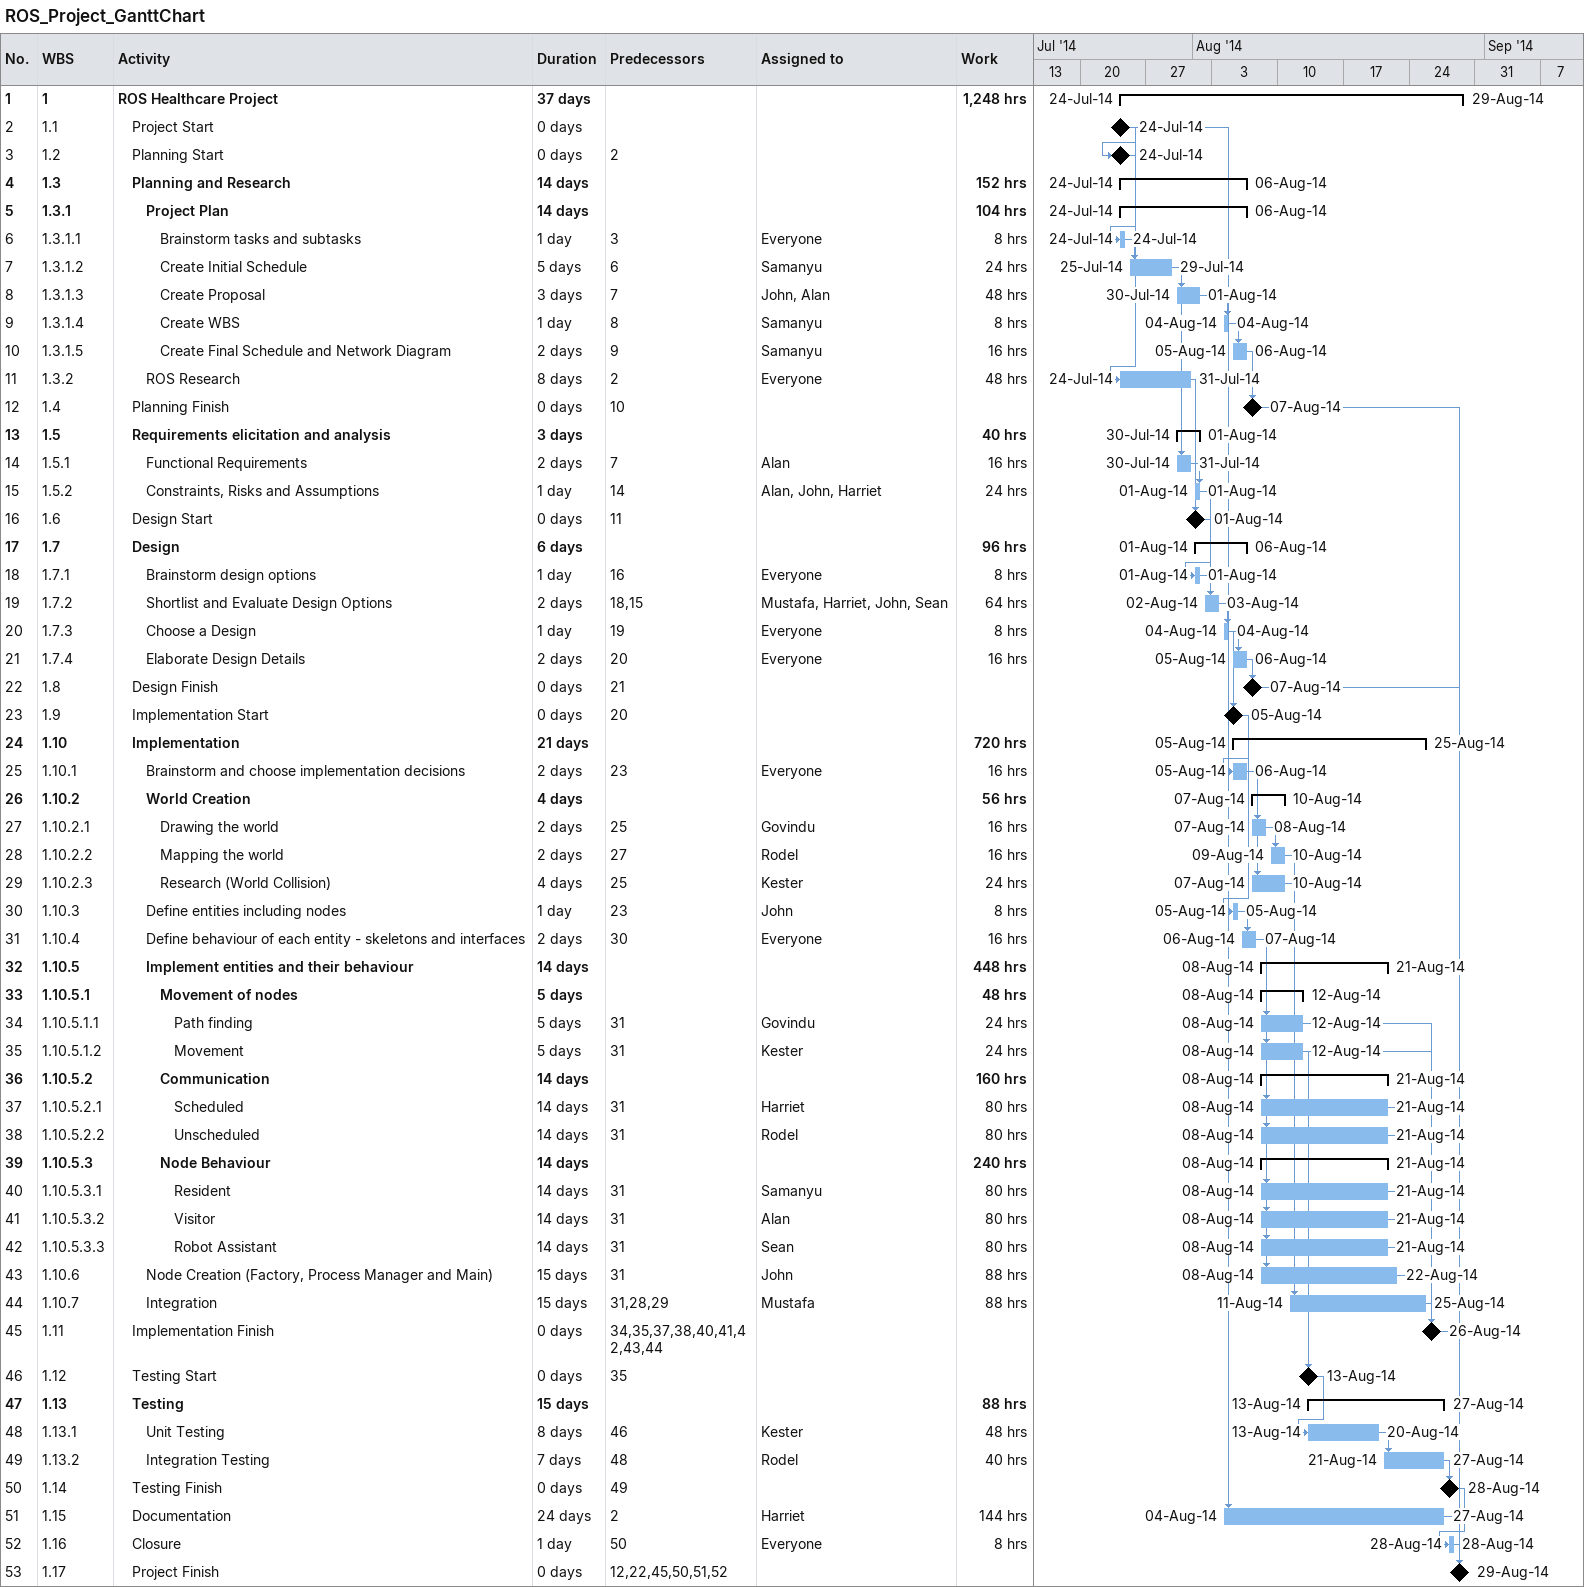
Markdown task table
ROS_Project_GanttChart

| ID | WBS | Task | Duration | Start | Finish | Predecessors | Resources | Work (h) |
|---|---|---|---|---|---|---|---|---|
| 1 | 1 | **ROS Healthcare Project** | 37d | 2014-07-24 | 2014-08-29 |  |  | 1248 |
| 2 | 1.1 | Project Start | 0d | 2014-07-24 | 2014-07-24 |  |  |  |
| 3 | 1.2 | Planning Start | 0d | 2014-07-24 | 2014-07-24 | 2 |  |  |
| 4 | 1.3 | **Planning and Research** | 14d | 2014-07-24 | 2014-08-06 |  |  | 152 |
| 5 | 1.3.1 | **Project Plan** | 14d | 2014-07-24 | 2014-08-06 |  |  | 104 |
| 6 | 1.3.1.1 | Brainstorm tasks and subtasks | 1d | 2014-07-24 | 2014-07-24 | 3 | Everyone | 8 |
| 7 | 1.3.1.2 | Create Initial Schedule | 5d | 2014-07-25 | 2014-07-29 | 6 | Samanyu | 24 |
| 8 | 1.3.1.3 | Create Proposal | 3d | 2014-07-30 | 2014-08-01 | 7 | John, Alan | 48 |
| 9 | 1.3.1.4 | Create WBS | 1d | 2014-08-04 | 2014-08-04 | 8 | Samanyu | 8 |
| 10 | 1.3.1.5 | Create Final Schedule and Network Diagram | 2d | 2014-08-05 | 2014-08-06 | 9 | Samanyu | 16 |
| 11 | 1.3.2 | ROS Research | 8d | 2014-07-24 | 2014-07-31 | 2 | Everyone | 48 |
| 12 | 1.4 | Planning Finish | 0d | 2014-08-07 | 2014-08-07 | 10 |  |  |
| 13 | 1.5 | **Requirements elicitation and analysis** | 3d | 2014-07-30 | 2014-08-01 |  |  | 40 |
| 14 | 1.5.1 | Functional Requirements | 2d | 2014-07-30 | 2014-07-31 | 7 | Alan | 16 |
| 15 | 1.5.2 | Constraints, Risks and Assumptions | 1d | 2014-08-01 | 2014-08-01 | 14 | Alan, John, Harriet | 24 |
| 16 | 1.6 | Design Start | 0d | 2014-08-01 | 2014-08-01 | 11 |  |  |
| 17 | 1.7 | **Design** | 6d | 2014-08-01 | 2014-08-06 |  |  | 96 |
| 18 | 1.7.1 | Brainstorm design options | 1d | 2014-08-01 | 2014-08-01 | 16 | Everyone | 8 |
| 19 | 1.7.2 | Shortlist and Evaluate Design Options | 2d | 2014-08-02 | 2014-08-03 | 18, 15 | Mustafa, Harriet, John, Sean | 64 |
| 20 | 1.7.3 | Choose a Design | 1d | 2014-08-04 | 2014-08-04 | 19 | Everyone | 8 |
| 21 | 1.7.4 | Elaborate Design Details | 2d | 2014-08-05 | 2014-08-06 | 20 | Everyone | 16 |
| 22 | 1.8 | Design Finish | 0d | 2014-08-07 | 2014-08-07 | 21 |  |  |
| 23 | 1.9 | Implementation Start | 0d | 2014-08-05 | 2014-08-05 | 20 |  |  |
| 24 | 1.10 | **Implementation** | 21d | 2014-08-05 | 2014-08-25 |  |  | 720 |
| 25 | 1.10.1 | Brainstorm and choose implementation decisions | 2d | 2014-08-05 | 2014-08-06 | 23 | Everyone | 16 |
| 26 | 1.10.2 | **World Creation** | 4d | 2014-08-07 | 2014-08-10 |  |  | 56 |
| 27 | 1.10.2.1 | Drawing the world | 2d | 2014-08-07 | 2014-08-08 | 25 | Govindu | 16 |
| 28 | 1.10.2.2 | Mapping the world | 2d | 2014-08-09 | 2014-08-10 | 27 | Rodel | 16 |
| 29 | 1.10.2.3 | Research (World Collision) | 4d | 2014-08-07 | 2014-08-10 | 25 | Kester | 24 |
| 30 | 1.10.3 | Define entities including nodes | 1d | 2014-08-05 | 2014-08-05 | 23 | John | 8 |
| 31 | 1.10.4 | Define behaviour of each entity - skeletons and interfaces | 2d | 2014-08-06 | 2014-08-07 | 30 | Everyone | 16 |
| 32 | 1.10.5 | **Implement entities and their behaviour** | 14d | 2014-08-08 | 2014-08-21 |  |  | 448 |
| 33 | 1.10.5.1 | **Movement of nodes** | 5d | 2014-08-08 | 2014-08-12 |  |  | 48 |
| 34 | 1.10.5.1.1 | Path finding | 5d | 2014-08-08 | 2014-08-12 | 31 | Govindu | 24 |
| 35 | 1.10.5.1.2 | Movement | 5d | 2014-08-08 | 2014-08-12 | 31 | Kester | 24 |
| 36 | 1.10.5.2 | **Communication** | 14d | 2014-08-08 | 2014-08-21 |  |  | 160 |
| 37 | 1.10.5.2.1 | Scheduled | 14d | 2014-08-08 | 2014-08-21 | 31 | Harriet | 80 |
| 38 | 1.10.5.2.2 | Unscheduled | 14d | 2014-08-08 | 2014-08-21 | 31 | Rodel | 80 |
| 39 | 1.10.5.3 | **Node Behaviour** | 14d | 2014-08-08 | 2014-08-21 |  |  | 240 |
| 40 | 1.10.5.3.1 | Resident | 14d | 2014-08-08 | 2014-08-21 | 31 | Samanyu | 80 |
| 41 | 1.10.5.3.2 | Visitor | 14d | 2014-08-08 | 2014-08-21 | 31 | Alan | 80 |
| 42 | 1.10.5.3.3 | Robot Assistant | 14d | 2014-08-08 | 2014-08-21 | 31 | Sean | 80 |
| 43 | 1.10.6 | Node Creation (Factory, Process Manager and Main) | 15d | 2014-08-08 | 2014-08-22 | 31 | John | 88 |
| 44 | 1.10.7 | Integration | 15d | 2014-08-11 | 2014-08-25 | 31, 28, 29 | Mustafa | 88 |
| 45 | 1.11 | Implementation Finish | 0d | 2014-08-26 | 2014-08-26 | 34, 35, 37, 38, 40, 41, 42, 43, 44 |  |  |
| 46 | 1.12 | Testing Start | 0d | 2014-08-13 | 2014-08-13 | 35 |  |  |
| 47 | 1.13 | **Testing** | 15d | 2014-08-13 | 2014-08-27 |  |  | 88 |
| 48 | 1.13.1 | Unit Testing | 8d | 2014-08-13 | 2014-08-20 | 46 | Kester | 48 |
| 49 | 1.13.2 | Integration Testing | 7d | 2014-08-21 | 2014-08-27 | 48 | Rodel | 40 |
| 50 | 1.14 | Testing Finish | 0d | 2014-08-28 | 2014-08-28 | 49 |  |  |
| 51 | 1.15 | Documentation | 24d | 2014-08-04 | 2014-08-27 | 2 | Harriet | 144 |
| 52 | 1.16 | Closure | 1d | 2014-08-28 | 2014-08-28 | 50 | Everyone | 8 |
| 53 | 1.17 | Project Finish | 0d | 2014-08-29 | 2014-08-29 | 12, 22, 45, 50, 51, 52 |  |  |
